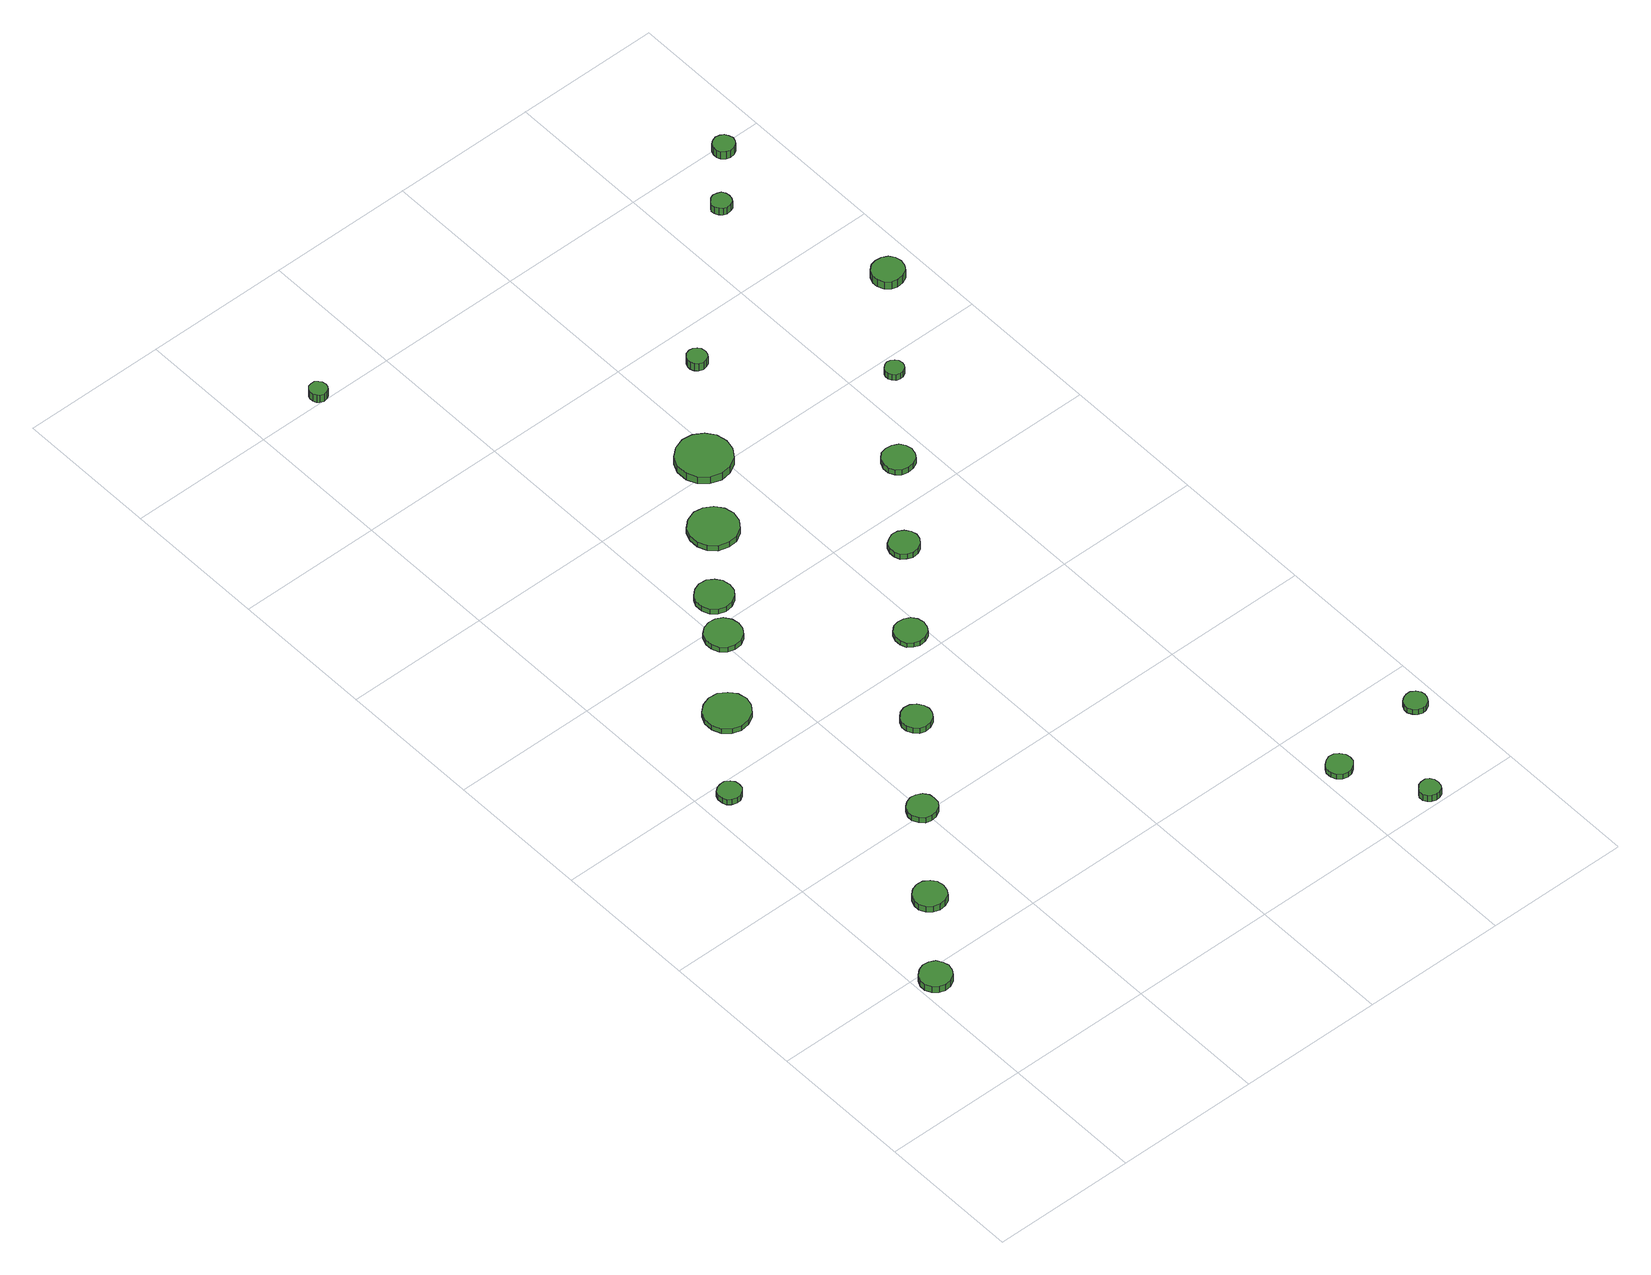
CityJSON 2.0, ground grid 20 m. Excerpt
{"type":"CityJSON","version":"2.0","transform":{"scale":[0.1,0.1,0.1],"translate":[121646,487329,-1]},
"CityObjects":{
"tree1":{"type":"SolitaryVegetationObject","attributes":{"function":"something"},"geometry":[{"type":"MultiSurface","lod":"1","boundaries":[[[0,1,2,3,4,5,6,7,8,9,10,11,12,13,14]],[[15,16,17,18,19,20,21,22,23,24,25,26,27,28,29]],[[0,29,28,1]],[[1,28,27,2]],[[2,27,26,3]],[[3,26,25,4]],[[4,25,24,5]],[[5,24,23,6]],[[6,23,22,7]],[[7,22,21,8]],[[8,21,20,9]],[[9,20,19,10]],[[10,19,18,11]],[[11,18,17,12]],[[12,17,16,13]],[[13,16,15,14]],[[14,15,29,0]]]}]},
"tree2":{"type":"SolitaryVegetationObject","attributes":{"function":"something"},"geometry":[{"type":"MultiSurface","lod":"1","boundaries":[[[30,31,32,33,34,35,36,37,38,39,40,41,42,43,44]],[[45,46,47,48,49,50,51,52,53,54,55,56,57,58,59]],[[30,59,58,31]],[[31,58,57,32]],[[32,57,56,33]],[[33,56,55,34]],[[34,55,54,35]],[[35,54,53,36]],[[36,53,52,37]],[[37,52,51,38]],[[38,51,50,39]],[[39,50,49,40]],[[40,49,48,41]],[[41,48,47,42]],[[42,47,46,43]],[[43,46,45,44]],[[44,45,59,30]]]}]},
"tree3":{"type":"SolitaryVegetationObject","attributes":{"function":"something"},"geometry":[{"type":"MultiSurface","lod":"1","boundaries":[[[60,61,62,63,64,65,66,67,68,69,70,71,72,73,74]],[[75,76,77,78,79,80,81,82,83,84,85,86,87,88,89]],[[60,89,88,61]],[[61,88,87,62]],[[62,87,86,63]],[[63,86,85,64]],[[64,85,84,65]],[[65,84,83,66]],[[66,83,82,67]],[[67,82,81,68]],[[68,81,80,69]],[[69,80,79,70]],[[70,79,78,71]],[[71,78,77,72]],[[72,77,76,73]],[[73,76,75,74]],[[74,75,89,60]]]}]},
"tree4":{"type":"SolitaryVegetationObject","attributes":{"function":"something"},"geometry":[{"type":"MultiSurface","lod":"1","boundaries":[[[90,91,92,93,94,95,96,97,98,99,100,101,102,103,104]],[[105,106,107,108,109,110,111,112,113,114,115,116,117,118,119]],[[90,119,118,91]],[[91,118,117,92]],[[92,117,116,93]],[[93,116,115,94]],[[94,115,114,95]],[[95,114,113,96]],[[96,113,112,97]],[[97,112,111,98]],[[98,111,110,99]],[[99,110,109,100]],[[100,109,108,101]],[[101,108,107,102]],[[102,107,106,103]],[[103,106,105,104]],[[104,105,119,90]]]}]},
"tree5":{"type":"SolitaryVegetationObject","attributes":{"function":"something"},"geometry":[{"type":"MultiSurface","lod":"1","boundaries":[[[120,121,122,123,124,125,126,127,128,129,130,131,132,133,134]],[[135,136,137,138,139,140,141,142,143,144,145,146,147,148,149]],[[120,149,148,121]],[[121,148,147,122]],[[122,147,146,123]],[[123,146,145,124]],[[124,145,144,125]],[[125,144,143,126]],[[126,143,142,127]],[[127,142,141,128]],[[128,141,140,129]],[[129,140,139,130]],[[130,139,138,131]],[[131,138,137,132]],[[132,137,136,133]],[[133,136,135,134]],[[134,135,149,120]]]}]},
"tree6":{"type":"SolitaryVegetationObject","attributes":{"function":"something"},"geometry":[{"type":"MultiSurface","lod":"1","boundaries":[[[150,151,152,153,154,155,156,157,158,159,160,161,162,163,164]],[[165,166,167,168,169,170,171,172,173,174,175,176,177,178,179]],[[150,179,178,151]],[[151,178,177,152]],[[152,177,176,153]],[[153,176,175,154]],[[154,175,174,155]],[[155,174,173,156]],[[156,173,172,157]],[[157,172,171,158]],[[158,171,170,159]],[[159,170,169,160]],[[160,169,168,161]],[[161,168,167,162]],[[162,167,166,163]],[[163,166,165,164]],[[164,165,179,150]]]}]},
"tree7":{"type":"SolitaryVegetationObject","attributes":{"function":"something"},"geometry":[{"type":"MultiSurface","lod":"1","boundaries":[[[180,181,182,183,184,185,186,187,188,189,190,191,192,193,194]],[[195,196,197,198,199,200,201,202,203,204,205,206,207,208,209]],[[180,209,208,181]],[[181,208,207,182]],[[182,207,206,183]],[[183,206,205,184]],[[184,205,204,185]],[[185,204,203,186]],[[186,203,202,187]],[[187,202,201,188]],[[188,201,200,189]],[[189,200,199,190]],[[190,199,198,191]],[[191,198,197,192]],[[192,197,196,193]],[[193,196,195,194]],[[194,195,209,180]]]}]},
"tree8":{"type":"SolitaryVegetationObject","attributes":{"function":"something"},"geometry":[{"type":"MultiSurface","lod":"1","boundaries":[[[210,211,212,213,214,215,216,217,218,219,220,221,222,223,224]],[[225,226,227,228,229,230,231,232,233,234,235,236,237,238,239]],[[210,239,238,211]],[[211,238,237,212]],[[212,237,236,213]],[[213,236,235,214]],[[214,235,234,215]],[[215,234,233,216]],[[216,233,232,217]],[[217,232,231,218]],[[218,231,230,219]],[[219,230,229,220]],[[220,229,228,221]],[[221,228,227,222]],[[222,227,226,223]],[[223,226,225,224]],[[224,225,239,210]]]}]},
"tree9":{"type":"SolitaryVegetationObject","attributes":{"function":"something"},"geometry":[{"type":"MultiSurface","lod":"1","boundaries":[[[240,241,242,243,244,245,246,247,248,249,250,251,252,253,254]],[[255,256,257,258,259,260,261,262,263,264,265,266,267,268,269]],[[240,269,268,241]],[[241,268,267,242]],[[242,267,266,243]],[[243,266,265,244]],[[244,265,264,245]],[[245,264,263,246]],[[246,263,262,247]],[[247,262,261,248]],[[248,261,260,249]],[[249,260,259,250]],[[250,259,258,251]],[[251,258,257,252]],[[252,257,256,253]],[[253,256,255,254]],[[254,255,269,240]]]}]},
"tree10":{"type":"SolitaryVegetationObject","attributes":{"function":"something"},"geometry":[{"type":"MultiSurface","lod":"1","boundaries":[[[270,271,272,273,274,275,276,277,278,279,280,281,282,283,284]],[[285,286,287,288,289,290,291,292,293,294,295,296,297,298,299]],[[270,299,298,271]],[[271,298,297,272]],[[272,297,296,273]],[[273,296,295,274]],[[274,295,294,275]],[[275,294,293,276]],[[276,293,292,277]],[[277,292,291,278]],[[278,291,290,279]],[[279,290,289,280]],[[280,289,288,281]],[[281,288,287,282]],[[282,287,286,283]],[[283,286,285,284]],[[284,285,299,270]]]}]},
"tree11":{"type":"SolitaryVegetationObject","attributes":{"function":"something"},"geometry":[{"type":"MultiSurface","lod":"1","boundaries":[[[300,301,302,303,304,305,306,307,308,309,310,311,312,313,314]],[[315,316,317,318,319,320,321,322,323,324,325,326,327,328,329]],[[300,329,328,301]],[[301,328,327,302]],[[302,327,326,303]],[[303,326,325,304]],[[304,325,324,305]],[[305,324,323,306]],[[306,323,322,307]],[[307,322,321,308]],[[308,321,320,309]],[[309,320,319,310]],[[310,319,318,311]],[[311,318,317,312]],[[312,317,316,313]],[[313,316,315,314]],[[314,315,329,300]]]}]},
"tree12":{"type":"SolitaryVegetationObject","attributes":{"function":"something"},"geometry":[{"type":"MultiSurface","lod":"1","boundaries":[[[330,331,332,333,334,335,336,337,338,339,340,341,342,343,344]],[[345,346,347,348,349,350,351,352,353,354,355,356,357,358,359]],[[330,359,358,331]],[[331,358,357,332]],[[332,357,356,333]],[[333,356,355,334]],[[334,355,354,335]],[[335,354,353,336]],[[336,353,352,337]],[[337,352,351,338]],[[338,351,350,339]],[[339,350,349,340]],[[340,349,348,341]],[[341,348,347,342]],[[342,347,346,343]],[[343,346,345,344]],[[344,345,359,330]]]}]},
"tree13":{"type":"SolitaryVegetationObject","attributes":{"function":"something"},"geometry":[{"type":"MultiSurface","lod":"1","boundaries":[[[360,361,362,363,364,365,366,367,368,369,370,371,372,373,374]],[[375,376,377,378,379,380,381,382,383,384,385,386,387,388,389]],[[360,389,388,361]],[[361,388,387,362]],[[362,387,386,363]],[[363,386,385,364]],[[364,385,384,365]],[[365,384,383,366]],[[366,383,382,367]],[[367,382,381,368]],[[368,381,380,369]],[[369,380,379,370]],[[370,379,378,371]],[[371,378,377,372]],[[372,377,376,373]],[[373,376,375,374]],[[374,375,389,360]]]}]},
"tree14":{"type":"SolitaryVegetationObject","attributes":{"function":"something"},"geometry":[{"type":"MultiSurface","lod":"1","boundaries":[[[390,391,392,393,394,395,396,397,398,399,400,401,402,403,404]],[[405,406,407,408,409,410,411,412,413,414,415,416,417,418,419]],[[390,419,418,391]],[[391,418,417,392]],[[392,417,416,393]],[[393,416,415,394]],[[394,415,414,395]],[[395,414,413,396]],[[396,413,412,397]],[[397,412,411,398]],[[398,411,410,399]],[[399,410,409,400]],[[400,409,408,401]],[[401,408,407,402]],[[402,407,406,403]],[[403,406,405,404]],[[404,405,419,390]]]}]},
"tree15":{"type":"SolitaryVegetationObject","attributes":{"function":"something"},"geometry":[{"type":"MultiSurface","lod":"1","boundaries":[[[420,421,422,423,424,425,426,427,428,429,430,431,432,433,434]],[[435,436,437,438,439,440,441,442,443,444,445,446,447,448,449]],[[420,449,448,421]],[[421,448,447,422]],[[422,447,446,423]],[[423,446,445,424]],[[424,445,444,425]],[[425,444,443,426]],[[426,443,442,427]],[[427,442,441,428]],[[428,441,440,429]],[[429,440,439,430]],[[430,439,438,431]],[[431,438,437,432]],[[432,437,436,433]],[[433,436,435,434]],[[434,435,449,420]]]}]},
"tree16":{"type":"SolitaryVegetationObject","attributes":{"function":"something"},"geometry":[{"type":"MultiSurface","lod":"1","boundaries":[[[450,451,452,453,454,455,456,457,458,459,460,461,462,463,464]],[[465,466,467,468,469,470,471,472,473,474,475,476,477,478,479]],[[450,479,478,451]],[[451,478,477,452]],[[452,477,476,453]],[[453,476,475,454]],[[454,475,474,455]],[[455,474,473,456]],[[456,473,472,457]],[[457,472,471,458]],[[458,471,470,459]],[[459,470,469,460]],[[460,469,468,461]],[[461,468,467,462]],[[462,467,466,463]],[[463,466,465,464]],[[464,465,479,450]]]}]},
"tree17":{"type":"SolitaryVegetationObject","attributes":{"function":"something"},"geometry":[{"type":"MultiSurface","lod":"1","boundaries":[[[480,481,482,483,484,485,486,487,488,489,490,491,492,493,494]],[[495,496,497,498,499,500,501,502,503,504,505,506,507,508,509]],[[480,509,508,481]],[[481,508,507,482]],[[482,507,506,483]],[[483,506,505,484]],[[484,505,504,485]],[[485,504,503,486]],[[486,503,502,487]],[[487,502,501,488]],[[488,501,500,489]],[[489,500,499,490]],[[490,499,498,491]],[[491,498,497,492]],[[492,497,496,493]],[[493,496,495,494]],[[494,495,509,480]]]}]},
"tree18":{"type":"SolitaryVegetationObject","attributes":{"function":"something"},"geometry":[{"type":"MultiSurface","lod":"1","boundaries":[[[510,511,512,513,514,515,516,517,518,519,520,521,522,523,524]],[[525,526,527,528,529,530,531,532,533,534,535,536,537,538,539]],[[510,539,538,511]],[[511,538,537,512]],[[512,537,536,513]],[[513,536,535,514]],[[514,535,534,515]],[[515,534,533,516]],[[516,533,532,517]],[[517,532,531,518]],[[518,531,530,519]],[[519,530,529,520]],[[520,529,528,521]],[[521,528,527,522]],[[522,527,526,523]],[[523,526,525,524]],[[524,525,539,510]]]}]},
"tree19":{"type":"SolitaryVegetationObject","attributes":{"function":"something"},"geometry":[{"type":"MultiSurface","lod":"1","boundaries":[[[540,541,542,543,544,545,546,547,548,549,550,551,552,553,554]],[[555,556,557,558,559,560,561,562,563,564,565,566,567,568,569]],[[540,569,568,541]],[[541,568,567,542]],[[542,567,566,543]],[[543,566,565,544]],[[544,565,564,545]],[[545,564,563,546]],[[546,563,562,547]],[[547,562,561,548]],[[548,561,560,549]],[[549,560,559,550]],[[550,559,558,551]],[[551,558,557,552]],[[552,557,556,553]],[[553,556,555,554]],[[554,555,569,540]]]}]},
"tree20":{"type":"SolitaryVegetationObject","attributes":{"function":"something"},"geometry":[{"type":"MultiSurface","lod":"1","boundaries":[[[570,571,572,573,574,575,576,577,578,579,580,581,582,583,584]],[[585,586,587,588,589,590,591,592,593,594,595,596,597,598,599]],[[570,599,598,571]],[[571,598,597,572]],[[572,597,596,573]],[[573,596,595,574]],[[574,595,594,575]],[[575,594,593,576]],[[576,593,592,577]],[[577,592,591,578]],[[578,591,590,579]],[[579,590,589,580]],[[580,589,588,581]],[[581,588,587,582]],[[582,587,586,583]],[[583,586,585,584]],[[584,585,599,570]]]}]},
"tree21":{"type":"SolitaryVegetationObject","attributes":{"function":"something"},"geometry":[{"type":"MultiSurface","lod":"1","boundaries":[[[600,601,602,603,604,605,606,607,608,609,610,611,612,613,614]],[[615,616,617,618,619,620,621,622,623,624,625,626,627,628,629]],[[600,629,628,601]],[[601,628,627,602]],[[602,627,626,603]],[[603,626,625,604]],[[604,625,624,605]],[[605,624,623,606]],[[606,623,622,607]],[[607,622,621,608]],[[608,621,620,609]],[[609,620,619,610]],[[610,619,618,611]],[[611,618,617,612]],[[612,617,616,613]],[[613,616,615,614]],[[614,615,629,600]]]}]},
"tree22":{"type":"SolitaryVegetationObject","attributes":{"function":"something"},"geometry":[{"type":"MultiSurface","lod":"1","boundaries":[[[630,631,632,633,634,635,636,637,638,639,640,641,642,643,644]],[[645,646,647,648,649,650,651,652,653,654,655,656,657,658,659]],[[630,659,658,631]],[[631,658,657,632]],[[632,657,656,633]],[[633,656,655,634]],[[634,655,654,635]],[[635,654,653,636]],[[636,653,652,637]],[[637,652,651,638]],[[638,651,650,639]],[[639,650,649,640]],[[640,649,648,641]],[[641,648,647,642]],[[642,647,646,643]],[[643,646,645,644]],[[644,645,659,630]]]}]}
},
"vertices":[
[48,183,17],[46,191,17],[41,199,17],[33,203,17],[24,204,17],[16,201,17],[9,195,17],[5,187,17],[5,178,17],[9,170,17],[16,164,17],[24,161,17],[33,162,17],[41,167,17],[46,174,17],[46,174,6],[41,167,6],[33,162,6],[24,161,6],[16,164,6],[9,170,6],[5,178,6],[5,187,6],[9,195,6],[16,201,6],[24,204,6],[33,203,6],[41,199,6],[46,191,6],[48,183,6],
[131,288,17],[129,297,17],[124,304,17],[116,309,17],[107,310,17],[98,307,17],[91,301,17],[87,292,17],[87,283,17],[91,275,17],[98,269,17],[107,266,17],[116,267,17],[124,271,17],[129,279,17],[129,279,7],[124,271,7],[116,267,7],[107,266,7],[98,269,7],[91,275,7],[87,283,7],[87,292,7],[91,301,7],[98,307,7],[107,310,7],[116,309,7],[124,304,7],[129,297,7],[131,288,7],
[53,578,18],[52,584,18],[48,589,18],[42,593,18],[36,593,18],[29,591,18],[24,587,18],[22,581,18],[22,574,18],[24,568,18],[29,564,18],[36,562,18],[42,562,18],[48,566,18],[52,571,18],[52,571,9],[48,566,9],[42,562,9],[36,562,9],[29,564,9],[24,568,9],[22,574,9],[22,581,9],[24,587,9],[29,591,9],[36,593,9],[42,593,9],[48,589,9],[52,584,9],[53,578,9],
[218,404,17],[217,412,17],[212,419,17],[204,423,17],[196,424,17],[188,421,17],[182,416,17],[178,408,17],[178,400,17],[182,392,17],[188,386,17],[196,384,17],[204,385,17],[212,389,17],[217,396,17],[217,396,8],[212,389,8],[204,385,8],[196,384,8],[188,386,8],[182,392,8],[178,400,8],[178,408,8],[182,416,8],[188,421,8],[196,424,8],[204,423,8],[212,419,8],[217,412,8],[218,404,8],
[154,679,18],[151,692,18],[143,702,18],[132,709,18],[119,710,18],[107,706,18],[97,698,18],[92,686,18],[92,673,18],[97,661,18],[107,652,18],[119,648,18],[132,650,18],[143,656,18],[151,667,18],[151,667,10],[143,656,10],[132,650,10],[119,648,10],[107,652,10],[97,661,10],[92,673,10],[92,686,10],[97,698,10],[107,706,10],[119,710,10],[132,709,10],[143,702,10],[151,692,10],[154,679,10],
[229,780,18],[227,790,18],[221,799,18],[212,804,18],[202,805,18],[192,802,18],[184,795,18],[180,785,18],[180,775,18],[184,765,18],[192,758,18],[202,755,18],[212,756,18],[221,761,18],[227,770,18],[227,770,10],[221,761,10],[212,756,10],[202,755,10],[192,758,10],[184,765,10],[180,775,10],[180,785,10],[184,795,10],[192,802,10],[202,805,10],[212,804,10],[221,799,10],[227,790,10],[229,780,10],
[311,520,18],[309,528,18],[304,535,18],[297,540,18],[288,541,18],[280,538,18],[274,532,18],[270,524,18],[270,516,18],[274,508,18],[280,502,18],[288,500,18],[297,501,18],[304,505,18],[309,512,18],[309,512,9],[304,505,9],[297,501,9],[288,500,9],[280,502,9],[274,508,9],[270,516,9],[270,524,9],[274,532,9],[280,538,9],[288,541,9],[297,540,9],[304,535,9],[309,528,9],[311,520,9],
[263,835,18],[261,846,18],[255,854,18],[246,860,18],[235,861,18],[225,857,18],[217,850,18],[213,841,18],[213,830,18],[217,820,18],[225,813,18],[235,810,18],[246,811,18],[255,817,18],[261,825,18],[261,825,10],[255,817,10],[246,811,10],[235,810,10],[225,813,10],[217,820,10],[213,830,10],[213,841,10],[217,850,10],[225,857,10],[235,861,10],[246,860,10],[255,854,10],[261,846,10],[263,835,10],
[107,1407,25],[106,1412,25],[103,1416,25],[99,1419,25],[94,1419,25],[89,1418,25],[86,1414,25],[84,1410,25],[84,1405,25],[86,1400,25],[89,1397,25],[94,1395,25],[99,1396,25],[103,1398,25],[106,1402,25],[106,1402,12],[103,1398,12],[99,1396,12],[94,1395,12],[89,1397,12],[86,1400,12],[84,1405,12],[84,1410,12],[86,1414,12],[89,1418,12],[94,1419,12],[99,1419,12],[103,1416,12],[106,1412,12],[107,1407,12],
[401,633,17],[399,642,17],[394,649,17],[386,653,17],[377,654,17],[369,652,17],[362,646,17],[359,638,17],[359,629,17],[362,620,17],[369,615,17],[377,612,17],[386,613,17],[394,617,17],[399,624,17],[399,624,9],[394,617,9],[386,613,9],[377,612,9],[369,615,9],[362,620,9],[359,629,9],[359,638,9],[362,646,9],[369,652,9],[377,654,9],[386,653,9],[394,649,9],[399,642,9],[401,633,9],
[345,922,18],[342,935,18],[334,946,18],[322,953,18],[309,955,18],[295,950,18],[285,941,18],[280,929,18],[280,915,18],[285,902,18],[295,893,18],[309,889,18],[322,890,18],[334,897,18],[342,908,18],[342,908,9],[334,897,9],[322,890,9],[309,889,9],[295,893,9],[285,902,9],[280,915,9],[280,929,9],[285,941,9],[295,950,9],[309,955,9],[322,953,9],[334,946,9],[342,935,9],[345,922,9],
[647,123,14],[646,130,14],[641,136,14],[635,140,14],[628,141,14],[621,138,14],[615,133,14],[612,127,14],[612,119,14],[615,112,14],[621,107,14],[628,105,14],[635,106,14],[641,110,14],[646,116,14],[646,116,6],[641,110,6],[635,106,6],[628,105,6],[621,107,6],[615,112,6],[612,119,6],[612,127,6],[615,133,6],[621,138,6],[628,141,6],[635,140,6],[641,136,6],[646,130,6],[647,123,6],
[416,1016,21],[413,1031,21],[404,1043,21],[391,1051,21],[376,1053,21],[361,1048,21],[349,1038,21],[343,1024,21],[343,1008,21],[349,994,21],[361,984,21],[376,979,21],[391,981,21],[404,988,21],[413,1001,21],[413,1001,9],[404,988,9],[391,981,9],[376,979,9],[361,984,9],[349,994,9],[343,1008,9],[343,1024,9],[349,1038,9],[361,1048,9],[376,1053,9],[391,1051,9],[404,1043,9],[413,1031,9],[416,1016,9],
[699,19,17],[698,25,17],[695,30,17],[690,33,17],[684,33,17],[678,31,17],[674,27,17],[671,22,17],[671,16,17],[674,11,17],[678,7,17],[684,5,17],[690,6,17],[695,8,17],[698,13,17],[698,13,6],[695,8,6],[690,6,6],[684,5,6],[678,7,6],[674,11,6],[671,16,6],[671,22,6],[674,27,6],[678,31,6],[684,33,6],[690,33,6],[695,30,6],[698,25,6],[699,19,6],
[490,748,18],[488,756,18],[483,763,18],[476,767,18],[467,768,18],[460,765,18],[453,760,18],[450,752,18],[450,744,18],[453,736,18],[460,731,18],[467,728,18],[476,729,18],[483,733,18],[488,740,18],[488,740,9],[483,733,9],[476,729,9],[467,728,9],[460,731,9],[453,736,9],[450,744,9],[450,752,9],[453,760,9],[460,765,9],[467,768,9],[476,767,9],[483,763,9],[488,756,9],[490,748,9],
[784,141,15],[783,147,15],[779,152,15],[773,156,15],[767,156,15],[761,154,15],[756,150,15],[753,144,15],[753,138,15],[756,132,15],[761,127,15],[767,125,15],[773,126,15],[779,129,15],[783,135,15],[783,135,6],[779,129,6],[773,126,6],[767,125,6],[761,127,6],[756,132,6],[753,138,6],[753,144,6],[756,150,6],[761,154,6],[767,156,6],[773,156,6],[779,152,6],[783,147,6],[784,141,6],
[580,860,17],[578,869,17],[573,876,17],[565,880,17],[556,881,17],[547,879,17],[541,873,17],[537,864,17],[537,855,17],[541,847,17],[547,841,17],[556,839,17],[565,840,17],[573,844,17],[578,851,17],[578,851,8],[573,844,8],[565,840,8],[556,839,8],[547,841,8],[541,847,8],[537,855,8],[537,864,8],[541,873,8],[547,879,8],[556,881,8],[565,880,8],[573,876,8],[578,869,8],[580,860,8],
[494,1145,22],[493,1151,22],[490,1155,22],[485,1158,22],[480,1159,22],[474,1157,22],[470,1153,22],[468,1148,22],[468,1143,22],[470,1138,22],[474,1134,22],[480,1132,22],[485,1133,22],[490,1135,22],[493,1140,22],[493,1140,9],[490,1135,9],[485,1133,9],[480,1132,9],[474,1134,9],[470,1138,9],[468,1143,9],[468,1148,9],[470,1153,9],[474,1157,9],[480,1159,9],[485,1158,9],[490,1155,9],[493,1151,9],[494,1145,9],
[665,975,18],[664,980,18],[661,984,18],[656,987,18],[651,988,18],[646,986,18],[642,982,18],[640,978,18],[640,972,18],[642,968,18],[646,964,18],[651,963,18],[656,963,18],[661,966,18],[664,970,18],[664,970,8],[661,966,8],[656,963,8],[651,963,8],[646,964,8],[642,968,8],[640,972,8],[640,978,8],[642,982,8],[646,986,8],[651,988,8],[656,987,8],[661,984,8],[664,980,8],[665,975,8],
[683,1317,28],[682,1322,28],[679,1327,28],[674,1329,28],[668,1330,28],[663,1328,28],[659,1324,28],[656,1319,28],[656,1314,28],[659,1309,28],[663,1305,28],[668,1303,28],[674,1304,28],[679,1306,28],[682,1311,28],[682,1311,16],[679,1306,16],[674,1304,16],[668,1303,16],[663,1305,16],[659,1309,16],[656,1314,16],[656,1319,16],[659,1324,16],[663,1328,16],[668,1330,16],[674,1329,16],[679,1327,16],[682,1322,16],[683,1317,16],
[772,1099,24],[770,1108,24],[765,1115,24],[757,1119,24],[748,1120,24],[740,1118,24],[733,1112,24],[729,1103,24],[729,1095,24],[733,1086,24],[740,1080,24],[748,1078,24],[757,1079,24],[765,1083,24],[770,1090,24],[770,1090,11],[765,1083,11],[757,1079,11],[748,1078,11],[740,1080,11],[733,1086,11],[729,1095,11],[729,1103,11],[733,1112,11],[740,1118,11],[748,1120,11],[757,1119,11],[765,1115,11],[770,1108,11],[772,1099,11],
[751,1387,26],[749,1393,26],[746,1398,26],[741,1401,26],[735,1402,26],[729,1400,26],[724,1396,26],[722,1390,26],[722,1384,26],[724,1379,26],[729,1375,26],[735,1373,26],[741,1374,26],[746,1377,26],[749,1381,26],[749,1381,13],[746,1377,13],[741,1374,13],[735,1373,13],[729,1375,13],[724,1379,13],[722,1384,13],[722,1390,13],[724,1396,13],[729,1400,13],[735,1402,13],[741,1401,13],[746,1398,13],[749,1393,13],[751,1387,13]
]}
